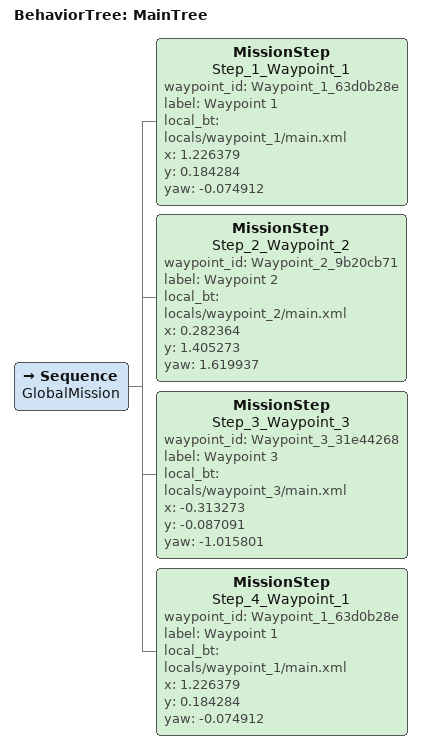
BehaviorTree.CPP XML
<?xml version="1.0" encoding="UTF-8"?>
<root BTCPP_format="4" main_tree_to_execute="MainTree">
  <BehaviorTree ID="MainTree">
    <Sequence name="GlobalMission">
      <MissionStep
        name="Step_1_Waypoint_1"
        waypoint_id="Waypoint_1_63d0b28e"
        label="Waypoint 1"
        local_bt="locals/waypoint_1/main.xml"
        x="1.226379"
        y="0.184284"
        yaw="-0.074912"/>
      <MissionStep
        name="Step_2_Waypoint_2"
        waypoint_id="Waypoint_2_9b20cb71"
        label="Waypoint 2"
        local_bt="locals/waypoint_2/main.xml"
        x="0.282364"
        y="1.405273"
        yaw="1.619937"/>
      <MissionStep
        name="Step_3_Waypoint_3"
        waypoint_id="Waypoint_3_31e44268"
        label="Waypoint 3"
        local_bt="locals/waypoint_3/main.xml"
        x="-0.313273"
        y="-0.087091"
        yaw="-1.015801"/>
      <MissionStep
        name="Step_4_Waypoint_1"
        waypoint_id="Waypoint_1_63d0b28e"
        label="Waypoint 1"
        local_bt="locals/waypoint_1/main.xml"
        x="1.226379"
        y="0.184284"
        yaw="-0.074912"/>
    </Sequence>
  </BehaviorTree>
</root>
